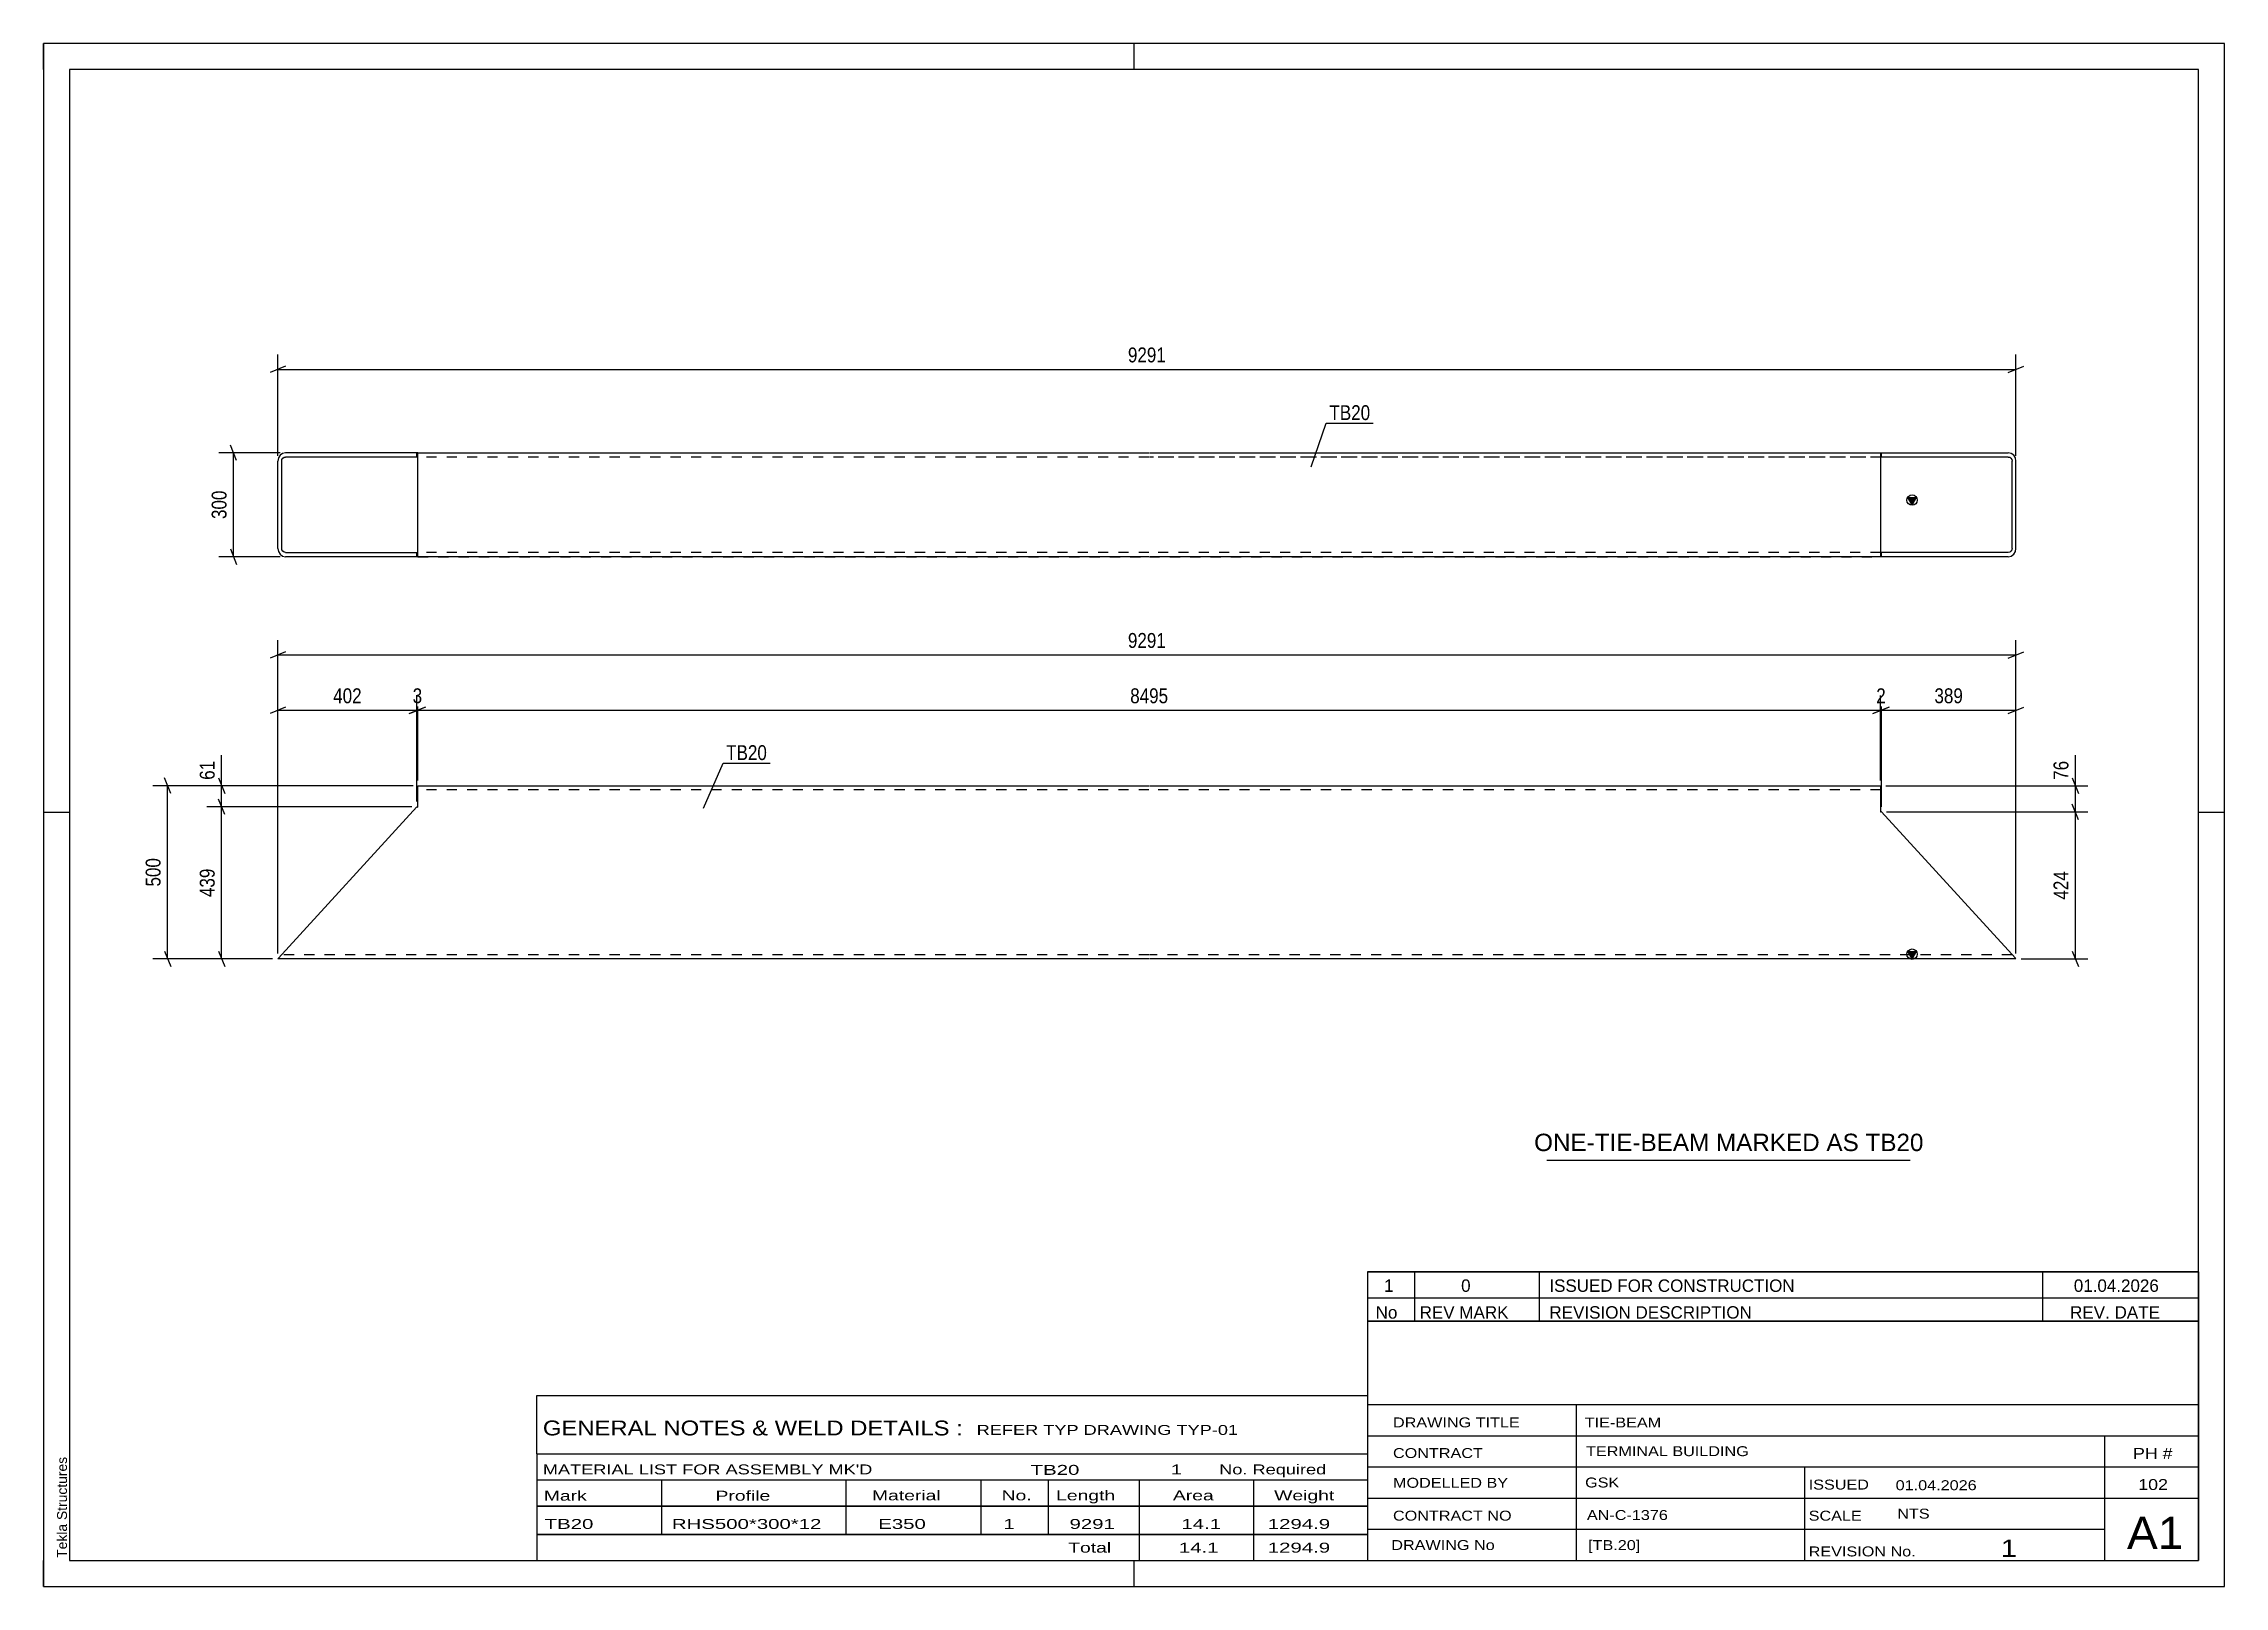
# Model space of a CAD drawing. Header units: millimetres. Extents: x 0 to 420, y 0 to 297.
import ezdxf

# ---------------------------------------------------------------- set-up
doc = ezdxf.new("R2010")
doc.units = ezdxf.units.MM
doc.linetypes.add('DXK_LINE_DOT2', pattern=[3.9198, 1.9599, -1.9599])
doc.styles.add('Arial', font='ARIAL.TTF', dxfattribs={"height": 0.2})
doc.styles.add('Arial Narrow', font='ARIALN.TTF', dxfattribs={"height": 0.2})

# ---------------------------------------------------------------- blocks, each defined once
blk = doc.blocks.new('Unknown-723512678-1163')
at = {"color": 5, "linetype": 'Continuous'}
for p, q in [((420, 297), (0, 297)), ((0, 297), (0, 0)), ((0, 292), (0, 297)), ((210, 292), (210, 297)), ((420, 0), (420, 297)), ((415, 292), (5, 292)), ((5, 292), (5, 5)), ((415, 5), (415, 292)), ((5, 149), (0, 149)), ((420, 149), (415, 149)), ((0, 0), (0, 5)), ((5, 5), (415, 5)), ((210, 0), (210, 5)), ((0, 0), (420, 0))]:
    blk.add_line(p, q, dxfattribs=at)
at = {"color": 174, "linetype": 'Continuous', "style": 'Arial'}
blk.add_text('Tekla Structures', height=1.9102, rotation=90, dxfattribs=at).set_placement((4.5, 5.5))
blk = doc.blocks.new('Part-723512678-1449 - 1443')
at = {"linetype": 'Continuous'}
blk.add_hatch(color=2, dxfattribs=at).paths.add_polyline_path([(359.85, 120.81), (359.05, 122.21), (360.65, 122.21)])
at = {"color": 2, "linetype": 'Continuous'}
for p, q in [((72.08, 154.14), (212.88, 154.14)), ((72.08, 150), (72.08, 154.14)), ((212.98, 154.14), (353.78, 154.14)), ((353.78, 154.14), (353.78, 152.54)), ((353.78, 152.54), (353.78, 149.03)), ((45.22, 120.93), (71.91, 150.07)), ((71.91, 150.07), (72.08, 150)), ((353.94, 149.1), (353.78, 149.03)), ((379.74, 120.93), (353.94, 149.1)), ((359.85, 120.81), (359.05, 122.21)), ((359.05, 122.21), (360.65, 122.21)), ((360.65, 122.21), (359.85, 120.81)), ((45.11, 120.81), (45.22, 120.93)), ((212.88, 120.81), (45.11, 120.81)), ((379.85, 120.81), (212.98, 120.81)), ((379.85, 120.81), (379.74, 120.93))]:
    blk.add_line(p, q, dxfattribs=at)
at = {"color": 7, "linetype": 'DXK_LINE_DOT2'}
for p, q in [((212.88, 153.34), (72.08, 153.34)), ((353.78, 153.34), (212.98, 153.34)), ((353.78, 154.02), (353.78, 152.54)), ((212.88, 121.61), (45.85, 121.61)), ((379.12, 121.61), (212.98, 121.61))]:
    blk.add_line(p, q, dxfattribs=at)
at = {"color": 2, "linetype": 'Continuous'}
blk.add_circle((359.85, 121.71), 1, dxfattribs=at)
blk = doc.blocks.new('Part-723512678-1421 - 1393')
at = {"linetype": 'Continuous'}
blk.add_hatch(color=2, dxfattribs=at).paths.add_polyline_path([(359.85, 208.22), (359.05, 209.62), (360.65, 209.62)])
at = {"color": 2, "linetype": 'Continuous'}
for p, q in [((45.22, 217.24), (45.11, 216.62)), ((45.11, 199.82), (45.11, 216.62)), ((45.54, 217.75), (45.22, 217.24)), ((46.02, 218.1), (45.54, 217.75)), ((45.85, 216.62), (45.9, 216.93)), ((45.85, 199.82), (45.85, 216.62)), ((45.9, 216.93), (46.06, 217.19)), ((46.58, 218.22), (46.02, 218.1)), ((46.06, 217.19), (46.3, 217.36)), ((46.3, 217.36), (46.58, 217.42)), ((72.08, 218.22), (46.58, 218.22)), ((72.08, 217.42), (46.58, 217.42)), ((71.91, 217.42), (71.91, 218.22)), ((72.08, 198.22), (72.08, 218.22)), ((72.08, 218.22), (212.88, 218.22)), ((212.98, 218.22), (378.39, 218.22)), ((353.78, 218.22), (353.78, 198.22)), ((378.39, 217.42), (353.78, 217.42)), ((353.94, 217.42), (353.94, 218.22)), ((378.95, 218.1), (378.39, 218.22)), ((378.39, 217.42), (378.67, 217.36)), ((378.67, 217.36), (378.9, 217.19)), ((378.9, 217.19), (379.06, 216.93)), ((379.42, 217.75), (378.95, 218.1)), ((379.06, 216.93), (379.12, 216.62)), ((379.12, 199.82), (379.12, 216.62)), ((379.74, 217.24), (379.42, 217.75)), ((379.85, 216.62), (379.74, 217.24)), ((379.85, 199.82), (379.85, 216.62)), ((359.85, 208.22), (359.05, 209.62)), ((359.05, 209.62), (360.65, 209.62)), ((360.65, 209.62), (359.85, 208.22)), ((45.11, 199.82), (45.22, 199.21)), ((45.22, 199.21), (45.54, 198.69)), ((45.54, 198.69), (46.02, 198.35)), ((45.9, 199.52), (45.85, 199.82)), ((46.06, 199.26), (45.9, 199.52)), ((46.02, 198.35), (46.58, 198.22)), ((46.3, 199.08), (46.06, 199.26)), ((46.58, 199.02), (46.3, 199.08)), ((46.58, 199.02), (72.08, 199.02)), ((72.08, 198.22), (46.58, 198.22)), ((71.91, 198.22), (71.91, 199.02)), ((212.88, 198.22), (72.08, 198.22)), ((378.39, 198.22), (212.98, 198.22)), ((378.39, 199.02), (353.78, 199.02)), ((353.94, 198.22), (353.94, 199.02)), ((378.67, 199.08), (378.39, 199.02)), ((378.39, 198.22), (378.95, 198.35)), ((378.9, 199.26), (378.67, 199.08)), ((379.06, 199.52), (378.9, 199.26)), ((378.95, 198.35), (379.42, 198.69)), ((379.12, 199.82), (379.06, 199.52)), ((379.42, 198.69), (379.74, 199.21)), ((379.74, 199.21), (379.85, 199.82))]:
    blk.add_line(p, q, dxfattribs=at)
at = {"color": 7, "linetype": 'DXK_LINE_DOT2'}
for p, q in [((212.88, 217.42), (72.08, 217.42)), ((212.88, 217.42), (72.08, 217.42)), ((378.39, 217.42), (212.98, 217.42)), ((353.78, 217.42), (212.98, 217.42)), ((212.88, 199.02), (72.08, 199.02)), ((212.88, 199.02), (72.08, 199.02)), ((72.08, 198.22), (212.88, 198.22)), ((353.78, 199.02), (212.98, 199.02)), ((353.78, 199.02), (212.98, 199.02)), ((212.98, 198.22), (353.94, 198.22))]:
    blk.add_line(p, q, dxfattribs=at)
at = {"color": 2, "linetype": 'Continuous'}
blk.add_circle((359.85, 209.12), 1, dxfattribs=at)
blk = doc.blocks.new('StraightDimension-723512678-1850 - 1443')
at = {"color": 7, "linetype": 'Continuous'}
for p, q in [((34.89, 148.57), (33.69, 151.57)), ((70.91, 150.07), (31.44, 150.07)), ((34.29, 120.81), (34.29, 150.07)), ((33.69, 122.31), (34.89, 119.31)), ((44.11, 120.81), (31.44, 120.81))]:
    blk.add_line(p, q, dxfattribs=at)
at = {"color": 0}
blk.add_wipeout([(33.54, 138.78), (29.34, 138.78), (29.34, 132.1), (33.54, 132.1)], dxfattribs=at)
at = {"color": 3, "style": 'Arial Narrow'}
blk.add_text('439', height=2.863, rotation=90.0002, dxfattribs=at).set_placement((32.94, 132.7))
blk = doc.blocks.new('StraightDimension-723512678-1481 - 1443')
at = {"color": 7, "linetype": 'Continuous'}
for p, q in [((390.71, 155.64), (391.91, 152.64)), ((354.78, 154.14), (393.71, 154.14)), ((391.31, 149.1), (391.31, 154.14)), ((354.94, 149.1), (393.71, 149.1)), ((391.91, 147.6), (390.71, 150.6))]:
    blk.add_line(p, q, dxfattribs=at)
at = {"color": 0}
blk.add_wipeout([(390.56, 159.52), (386.36, 159.52), (386.36, 154.67), (390.56, 154.67)], dxfattribs=at)
at = {"color": 7, "linetype": 'Continuous'}
blk.add_line((391.31, 154.14), (391.31, 160.05), dxfattribs=at)
blk.add_line((391.31, 154.14), (391.31, 160.05), dxfattribs=at)
at = {"color": 3, "style": 'Arial Narrow'}
blk.add_text('76', height=2.863, rotation=90.0002, dxfattribs=at).set_placement((389.96, 155.27))
blk = doc.blocks.new('StraightDimension-723512678-1489 - 1443')
at = {"color": 7, "linetype": 'Continuous'}
for p, q in [((354.94, 149.1), (393.71, 149.1)), ((391.91, 147.6), (390.71, 150.6)), ((391.31, 120.81), (391.31, 149.1)), ((390.71, 122.31), (391.91, 119.31)), ((380.85, 120.81), (393.71, 120.81))]:
    blk.add_line(p, q, dxfattribs=at)
at = {"color": 0}
blk.add_wipeout([(390.56, 138.29), (386.36, 138.29), (386.36, 131.61), (390.56, 131.61)], dxfattribs=at)
at = {"color": 3, "style": 'Arial Narrow'}
blk.add_text('424', height=2.863, rotation=90.0002, dxfattribs=at).set_placement((389.96, 132.21))
blk = doc.blocks.new('StraightDimension-723512678-1522 - 1443')
at = {"color": 7, "linetype": 'Continuous'}
for p, q in [((45.11, 121.81), (45.11, 182.17)), ((379.85, 121.81), (379.85, 182.17)), ((46.61, 179.92), (43.61, 178.72)), ((45.11, 179.32), (379.85, 179.32)), ((378.35, 178.72), (381.35, 179.92))]:
    blk.add_line(p, q, dxfattribs=at)
at = {"color": 0}
blk.add_wipeout([(216.74, 180.07), (216.74, 184.27), (208.23, 184.27), (208.23, 180.07)], dxfattribs=at)
at = {"color": 3, "style": 'Arial Narrow'}
blk.add_text('9291', height=2.863, dxfattribs=at).set_placement((208.83, 180.67))
blk = doc.blocks.new('StraightDimension-723512678-1849 - 1443')
at = {"color": 7, "linetype": 'Continuous'}
for p, q in [((33.69, 155.64), (34.89, 152.64)), ((71.17, 154.14), (31.44, 154.14)), ((34.89, 148.57), (33.69, 151.57)), ((34.29, 150.07), (34.29, 154.14)), ((70.91, 150.07), (31.44, 150.07))]:
    blk.add_line(p, q, dxfattribs=at)
at = {"color": 0}
blk.add_wipeout([(33.54, 159.52), (29.34, 159.52), (29.34, 154.67), (33.54, 154.67)], dxfattribs=at)
at = {"color": 7, "linetype": 'Continuous'}
blk.add_line((34.29, 154.14), (34.29, 160.05), dxfattribs=at)
blk.add_line((34.29, 154.14), (34.29, 160.05), dxfattribs=at)
at = {"color": 3, "style": 'Arial Narrow'}
blk.add_text('61', height=2.863, rotation=90.0002, dxfattribs=at).set_placement((32.94, 155.27))
blk = doc.blocks.new('StraightDimension-723512678-1650 - 1443')
at = {"color": 7, "linetype": 'Continuous'}
for p, q in [((355.44, 169.27), (352.44, 168.07)), ((353.94, 150.1), (353.94, 171.52)), ((353.94, 168.67), (379.85, 168.67)), ((378.35, 168.07), (381.35, 169.27)), ((379.85, 121.81), (379.85, 171.52))]:
    blk.add_line(p, q, dxfattribs=at)
at = {"color": 0}
blk.add_wipeout([(370.24, 169.42), (370.24, 173.62), (363.56, 173.62), (363.56, 169.42)], dxfattribs=at)
at = {"color": 3, "style": 'Arial Narrow'}
blk.add_text('389', height=2.863, dxfattribs=at).set_placement((364.16, 170.02))
blk = doc.blocks.new('StraightDimension-723512678-1651 - 1443')
at = {"color": 7, "linetype": 'Continuous'}
for p, q in [((352.28, 168.07), (355.28, 169.27)), ((355.44, 169.27), (352.44, 168.07)), ((353.78, 155.14), (353.78, 171.52)), ((353.78, 168.67), (353.94, 168.67)), ((353.94, 150.1), (353.94, 171.52))]:
    blk.add_line(p, q, dxfattribs=at)
at = {"color": 0}
blk.add_wipeout([(355.37, 169.42), (355.37, 173.62), (352.35, 173.62), (352.35, 169.42)], dxfattribs=at)
at = {"color": 3, "style": 'Arial Narrow'}
blk.add_text('2', height=2.86, dxfattribs=at).set_placement((352.95, 170.02))
blk = doc.blocks.new('StraightDimension-723512678-1652 - 1443')
at = {"color": 7, "linetype": 'Continuous'}
for p, q in [((73.58, 169.27), (70.58, 168.07)), ((72.08, 155.14), (72.08, 171.52)), ((72.08, 168.67), (353.78, 168.67)), ((352.28, 168.07), (355.28, 169.27)), ((353.78, 155.14), (353.78, 171.52))]:
    blk.add_line(p, q, dxfattribs=at)
at = {"color": 0}
blk.add_wipeout([(217.18, 169.42), (217.18, 173.62), (208.67, 173.62), (208.67, 169.42)], dxfattribs=at)
at = {"color": 3, "style": 'Arial Narrow'}
blk.add_text('8495', height=2.863, dxfattribs=at).set_placement((209.27, 170.02))
blk = doc.blocks.new('StraightDimension-723512678-1653 - 1443')
at = {"color": 7, "linetype": 'Continuous'}
for p, q in [((70.41, 168.07), (73.41, 169.27)), ((73.58, 169.27), (70.58, 168.07)), ((71.91, 151.07), (71.91, 171.52)), ((71.91, 168.67), (72.08, 168.67)), ((72.08, 155.14), (72.08, 171.52))]:
    blk.add_line(p, q, dxfattribs=at)
at = {"color": 0}
blk.add_wipeout([(73.51, 169.42), (73.51, 173.62), (70.48, 173.62), (70.48, 169.42)], dxfattribs=at)
at = {"color": 3, "style": 'Arial Narrow'}
blk.add_text('3', height=2.86, dxfattribs=at).set_placement((71.08, 170.02))
blk = doc.blocks.new('StraightDimension-723512678-1654 - 1443')
at = {"color": 7, "linetype": 'Continuous'}
for p, q in [((46.61, 169.27), (43.61, 168.07)), ((45.11, 121.81), (45.11, 171.52)), ((45.11, 168.67), (71.91, 168.67)), ((70.41, 168.07), (73.41, 169.27)), ((71.91, 151.07), (71.91, 171.52))]:
    blk.add_line(p, q, dxfattribs=at)
at = {"color": 0}
blk.add_wipeout([(61.85, 169.42), (61.85, 173.62), (55.17, 173.62), (55.17, 169.42)], dxfattribs=at)
at = {"color": 3, "style": 'Arial Narrow'}
blk.add_text('402', height=2.863, dxfattribs=at).set_placement((55.77, 170.02))
blk = doc.blocks.new('StraightDimension-723512678-1938 - 1443')
at = {"color": 7, "linetype": 'Continuous'}
for p, q in [((24.47, 152.64), (23.27, 155.64)), ((71.08, 154.14), (21.02, 154.14)), ((23.87, 120.81), (23.87, 154.14)), ((23.27, 122.31), (24.47, 119.31)), ((44.11, 120.81), (21.02, 120.81))]:
    blk.add_line(p, q, dxfattribs=at)
at = {"color": 0}
blk.add_wipeout([(23.12, 140.82), (18.92, 140.82), (18.92, 134.13), (23.12, 134.13)], dxfattribs=at)
at = {"color": 3, "style": 'Arial Narrow'}
blk.add_text('500', height=2.863, rotation=90.0002, dxfattribs=at).set_placement((22.52, 134.73))
blk = doc.blocks.new('StraightDimension-723512678-1424 - 1393')
at = {"color": 7, "linetype": 'Continuous'}
for p, q in [((45.11, 217.62), (45.11, 237.14)), ((379.85, 217.62), (379.85, 237.14)), ((46.61, 234.89), (43.61, 233.69)), ((45.11, 234.29), (379.85, 234.29)), ((378.35, 233.69), (381.35, 234.89))]:
    blk.add_line(p, q, dxfattribs=at)
at = {"color": 0}
blk.add_wipeout([(216.74, 235.04), (216.74, 239.24), (208.23, 239.24), (208.23, 235.04)], dxfattribs=at)
at = {"color": 3, "style": 'Arial Narrow'}
blk.add_text('9291', height=2.863, dxfattribs=at).set_placement((208.83, 235.64))
blk = doc.blocks.new('StraightDimension-723512678-1964 - 1393')
at = {"color": 7, "linetype": 'Continuous'}
for p, q in [((37.18, 216.72), (35.98, 219.72)), ((45.58, 218.22), (33.73, 218.22)), ((36.58, 198.22), (36.58, 218.22)), ((45.58, 198.22), (33.73, 198.22)), ((35.98, 199.72), (37.18, 196.72))]:
    blk.add_line(p, q, dxfattribs=at)
at = {"color": 0}
blk.add_wipeout([(35.83, 211.57), (31.63, 211.57), (31.63, 204.88), (35.83, 204.88)], dxfattribs=at)
at = {"color": 3, "style": 'Arial Narrow'}
blk.add_text('300', height=2.863, rotation=90.0002, dxfattribs=at).set_placement((35.23, 205.48))
blk = doc.blocks.new('Unknown-723512678-2151')
at = {"color": 7, "linetype": 'Continuous'}
for p, q in [((255, 60.55), (415, 60.55)), ((415, 60.55), (255, 60.55)), ((255, 60.55), (255, 55.55)), ((264, 60.55), (264, 55.55)), ((288, 60.55), (288, 55.55)), ((385, 60.55), (385, 55.55)), ((415, 60.55), (415, 55.55)), ((255, 55.55), (415, 55.55)), ((255, 55.55), (255, 51.05)), ((255, 55.55), (415, 55.55)), ((264, 55.55), (264, 51.05)), ((288, 55.55), (288, 51.05)), ((385, 55.55), (385, 51.05)), ((415, 55.55), (415, 51.05)), ((415, 51.05), (255, 51.05))]:
    blk.add_line(p, q, dxfattribs=at)
at = {"color": 7, "linetype": 'Continuous', "style": 'Arial Narrow'}
for s, height, width, p in [('1', 2.39, 1.196471, (258.16, 56.7)), ('0', 2.39, 1.196471, (273, 56.7)), ('ISSUED FOR CONSTRUCTION', 2.3861, 1.196471, (290, 56.7)), ('01.04.2026', 2.386, 1.196471, (391, 56.7)), ('No', 2.386, 1.2, (256.54, 51.55)), ('REV MARK', 2.386, 1.2, (265, 51.55)), ('REVISION DESCRIPTION', 2.3861, 1.2, (290, 51.55)), ('REV. DATE', 2.386, 1.2, (390.28, 51.55))]:
    blk.add_text(s, height=height, dxfattribs=dict(at, width=width)).set_placement(p)
blk = doc.blocks.new('Unknown-723512678-2150')
at = {"color": 7, "linetype": 'Continuous'}
for p, q in [((255, 51.05), (255, 5)), ((255, 51.05), (415, 51.05)), ((415, 51), (415, 5)), ((255, 35), (415, 35)), ((295.14, 35), (295.14, 5)), ((255, 29), (415, 29)), ((397, 5.05), (397, 29.05)), ((255, 23), (415, 23)), ((339.14, 23), (339.14, 5)), ((255, 17), (415, 17)), ((255, 11), (397, 11)), ((255, 5), (415, 5))]:
    blk.add_line(p, q, dxfattribs=at)
at = {"color": 7, "style": 'Arial Narrow'}
for s, height, width, p in [('DRAWING TITLE', 1.9089, 1.425378, (259.88, 30.61)), ('TIE-BEAM', 1.909, 1.425378, (296.81, 30.59)), ('CONTRACT', 1.909, 1.425378, (259.88, 24.71)), ('TERMINAL BUILDING', 1.9089, 1.425378, (297.06, 25.07)), ('MODELLED BY', 1.9089, 1.425378, (259.88, 18.98)), ('GSK', 1.909, 1.425378, (296.88, 19.04)), ('ISSUED', 1.909, 1.425378, (339.94, 18.64)), ('01.04.2026', 1.909, 1.425378, (356.69, 18.52)), ('CONTRACT NO', 1.9089, 1.425378, (259.88, 12.66)), ('AN-C-1376', 1.909, 1.425378, (297.23, 12.78)), ('SCALE', 1.909, 1.425378, (339.94, 12.65)), ('A1', 6.204, 1.25, (401.24, 7.2)), ('DRAWING No', 1.909, 1.425378, (259.56, 7)), ('[TB.20]', 1.909, 1.425378, (297.46, 6.99)), ('1', 3.34, 1.5, (376.91, 5.68)), ('REVISION No.', 1.9089, 1.425378, (339.94, 5.77))]:
    blk.add_text(s, height=height, dxfattribs=dict(at, width=width)).set_placement(p)
at = {"color": 7, "linetype": 'Continuous', "style": 'Arial Narrow'}
for s, height, width, p in [('PH #', 2.1, 1.42538, (402.4, 24.55)), ('102', 2.1, 1.42538, (403.41, 18.55)), ('NTS', 1.909, 1.425378, (357, 13.05))]:
    blk.add_text(s, height=height, dxfattribs=dict(at, width=width)).set_placement(p)
blk = doc.blocks.new('Unknown-723512678-2152')
at = {"color": 7, "linetype": 'Continuous'}
for p, q in [((95, 36.75), (255, 36.75)), ((95, 25.5), (95, 36.75)), ((255, 36.75), (255, 25.5)), ((95, 25.5), (255, 25.5)), ((95, 25.5), (95, 20.5)), ((255, 25.5), (255, 20.5)), ((95, 20.5), (255, 20.5)), ((95, 20.5), (95, 15.5)), ((119, 20.5), (119, 15.5)), ((154.5, 20.5), (154.5, 15.5)), ((180.5, 20.5), (180.5, 15.5)), ((193.5, 20.5), (193.5, 15.5)), ((211, 20.5), (211, 15.5)), ((233, 20.5), (233, 15.5)), ((255, 20.5), (255, 15.5)), ((95, 15.5), (255, 15.5)), ((95, 15.45), (95, 10.05)), ((95, 15.45), (255, 15.45)), ((119, 15.5), (119, 10)), ((154.5, 15.5), (154.5, 10)), ((180.5, 15.5), (180.5, 10)), ((193.5, 15.5), (193.5, 10)), ((211, 15.5), (211, 10)), ((233, 15.5), (233, 10)), ((255, 15.45), (255, 10.05)), ((95, 10.05), (255, 10.05)), ((95, 10), (255, 10)), ((95, 10), (95, 5)), ((211, 10), (211, 5)), ((233, 10), (233, 5)), ((255, 10), (255, 5)), ((95, 5), (255, 5))]:
    blk.add_line(p, q, dxfattribs=at)
at = {"color": 7, "style": 'Arial Narrow'}
for s, height, width, p in [('GENERAL NOTES & WELD DETAILS :', 2.8633, 1.4, (96.15, 29.06)), ('REFER TYP DRAWING TYP-01', 1.9089, 1.6, (179.7, 29.16)), ("MATERIAL LIST FOR ASSEMBLY MK'D", 1.9089, 1.6, (96.15, 21.56)), ('TB20', 1.909, 1.794707, (190.1, 21.47)), ('1', 1.91, 1.794707, (217.08, 21.56)), ('No. Required', 1.9089, 1.6, (226.41, 21.56)), ('Mark', 1.909, 1.7, (96.34, 16.5)), ('Profile', 1.909, 1.7, (129.41, 16.5)), ('Material', 1.909, 1.7, (159.54, 16.56)), ('No.', 1.909, 1.7, (184.5, 16.56)), ('Length', 1.909, 1.7, (195, 16.56)), ('Area', 1.909, 1.7, (217.5, 16.56)), ('Weight', 1.909, 1.7, (237, 16.56))]:
    blk.add_text(s, height=height, dxfattribs=dict(at, width=width)).set_placement(p)
at = {"color": 7, "linetype": 'Continuous', "style": 'Arial Narrow'}
for s, height, width, p in [('TB20', 1.909, 1.794707, (96.5, 11.06)), ('RHS500*300*12', 1.9089, 1.794707, (121, 11.06)), ('E350', 1.909, 1.794707, (160.74, 11.06)), ('1', 1.91, 1.794707, (184.86, 11.06)), ('9291', 1.909, 1.794707, (197.58, 11.06)), ('14.1', 1.909, 1.794707, (219.13, 11.06)), ('1294.9', 1.909, 1.794707, (235.77, 11.06)), ('Total', 1.909, 1.7, (197.33, 6.5)), ('14.1', 1.909, 1.794707, (218.64, 6.5)), ('1294.9', 1.909, 1.794707, (235.77, 6.5))]:
    blk.add_text(s, height=height, dxfattribs=dict(at, width=width)).set_placement(p)
blk = doc.blocks.new('Unknown-723512678-2153')
at = {"color": 7, "linetype": 'Continuous'}
blk.add_line((289.5, 82.05), (359.5, 82.05), dxfattribs=at)
at = {"color": 7, "style": 'Arial'}
blk.add_text('ONE-TIE-BEAM MARKED AS TB20', height=3.3428, dxfattribs=at).set_placement((287.06, 83.8))
blk = doc.blocks.new('Mark-723512678-1445 - 1443')
at = {"color": 0}
blk.add_wipeout([(139.31, 159.08), (139.31, 162.08), (131.45, 162.08), (131.45, 159.08)], dxfattribs=at)
blk.add_wipeout([(139.31, 159.08), (139.31, 162.08), (131.45, 162.08), (131.45, 159.08)], dxfattribs=at)
at = {"color": 30, "linetype": 'Continuous'}
for p, q in [((127.1, 149.83), (130.85, 158.48)), ((130.85, 158.48), (139.91, 158.48))]:
    blk.add_line(p, q, dxfattribs=at)
at = {"color": 3, "style": 'Arial Narrow'}
blk.add_text('TB20', height=2.863, dxfattribs=at).set_placement((131.45, 159.08))
blk = doc.blocks.new('Mark-723512678-1416 - 1393')
at = {"color": 0}
blk.add_wipeout([(255.49, 224.53), (255.49, 227.53), (247.64, 227.53), (247.64, 224.53)], dxfattribs=at)
blk.add_wipeout([(255.49, 224.53), (255.49, 227.53), (247.64, 227.53), (247.64, 224.53)], dxfattribs=at)
at = {"color": 30, "linetype": 'Continuous'}
for p, q in [((244.15, 215.51), (247.04, 223.93)), ((247.04, 223.93), (256.09, 223.93))]:
    blk.add_line(p, q, dxfattribs=at)
at = {"color": 3, "style": 'Arial Narrow'}
blk.add_text('TB20', height=2.863, dxfattribs=at).set_placement((247.64, 224.53))

msp = doc.modelspace()

# ---------------------------------------------------------------- block references
for name in ['Unknown-723512678-1163', 'Part-723512678-1421 - 1393', 'Part-723512678-1449 - 1443', 'Unknown-723512678-2153', 'Unknown-723512678-2151', 'Unknown-723512678-2150', 'Unknown-723512678-2152']:
    msp.add_blockref(name, (0, 0))

# ---------------------------------------------------------------- next in the draw order: block references
for name in ['StraightDimension-723512678-1424 - 1393', 'StraightDimension-723512678-1481 - 1443', 'StraightDimension-723512678-1850 - 1443']:
    msp.add_blockref(name, (0, 0))

# ---------------------------------------------------------------- next in the draw order: block references
for name in ['Mark-723512678-1416 - 1393', 'StraightDimension-723512678-1964 - 1393', 'StraightDimension-723512678-1489 - 1443']:
    msp.add_blockref(name, (0, 0))

# ---------------------------------------------------------------- next in the draw order: block references
msp.add_blockref('StraightDimension-723512678-1522 - 1443', (0, 0))

# ---------------------------------------------------------------- next in the draw order: block references
for name in ['StraightDimension-723512678-1650 - 1443', 'StraightDimension-723512678-1849 - 1443']:
    msp.add_blockref(name, (0, 0))

# ---------------------------------------------------------------- next in the draw order: block references
msp.add_blockref('StraightDimension-723512678-1651 - 1443', (0, 0))

# ---------------------------------------------------------------- next in the draw order: block references
msp.add_blockref('StraightDimension-723512678-1652 - 1443', (0, 0))

# ---------------------------------------------------------------- next in the draw order: block references
for name in ['StraightDimension-723512678-1653 - 1443', 'Mark-723512678-1445 - 1443']:
    msp.add_blockref(name, (0, 0))

# ---------------------------------------------------------------- next in the draw order: block references
msp.add_blockref('StraightDimension-723512678-1654 - 1443', (0, 0))

# ---------------------------------------------------------------- next in the draw order: block references
msp.add_blockref('StraightDimension-723512678-1938 - 1443', (0, 0))

doc.saveas('drawing.dxf')
